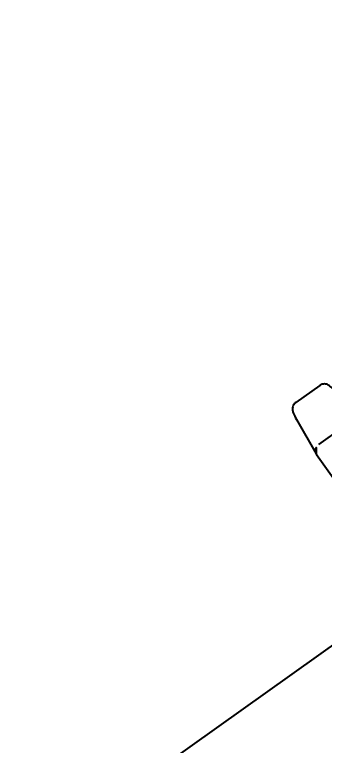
# Model space of a CAD drawing. Header units: feet. Extents: x 2321988 to 2329858, y 6722724 to 6730499.
# Drawn here: x 2326034.6078 to 2326034.7734, y 6726825.5919 to 6726825.9829 of the extents above; entities that cross this region are included whole.
import ezdxf

# ---------------------------------------------------------------- set-up
doc = ezdxf.new("R2010")
doc.units = ezdxf.units.FT
doc.header["$MEASUREMENT"] = 0
doc.header["$PDSIZE"] = 5
doc.layers.add('BESS Dimensions', color=3, linetype='Continuous')
doc.layers.add('C-BESS-EQUIPMENT', color=255, linetype='Continuous')
doc.styles.add('TG_DIMS', font='arial.ttf')
doc.dimstyles.new('TG-PROPOSED-ANNO', dxfattribs={"dimtxt": 0.1, "dimasz": 0.1, "dimexe": 0.05, "dimexo": 0.05, "dimgap": 0.02, "dimtad": 0, "dimtih": 1, "dimtoh": 1, "dimdsep": 46, "dimtxsty": 'TG_DIMS', "dimcen": 0, "dimclrd": 256, "dimclre": 256, "dimclrt": 256, "dimaunit": 1, "dimadec": 6, "dimazin": 2, "dimtfac": 1, "dimtofl": 0, "dimtmove": 1, "dimatfit": 3, "dimfxl": 1, "dimtolj": 1, "dimtzin": 0, "dimarcsym": 0})

# ---------------------------------------------------------------- blocks, each defined once
blk = doc.blocks.new('Midpoint Site Plan$0$GA 34.5kV 10MVAR Cap Bank top')
at = {"color": 0}
for p, q in [((-26.69209809173134, -40.4276516196494), (-26.69209809173134, -39.32010634233006)), ((-29.84156564111726, -39.36903347947793), (-26.69209809173111, -39.36903347947771)), ((-26.66541930399518, -40.68414099721747), (-26.69189363977699, -40.43156078797563)), ((-26.64202947473126, -40.4709528898386), (-23.56216670873118, -40.47095288983837)), ((-26.4176757320833, -40.77581988132488), (-26.60652045137914, -40.77581988132488))]:
    blk.add_line(p, q, dxfattribs=at)
blk.add_ellipse((-26.64202947501815, -40.42765161958062), major_axis=(-0.05006861645017623, 2.278851648768457e-10), ratio=0.864838546059748, start_param=1.035867344037338e-08, end_param=1.570796338214471, dxfattribs=at)
for points, knots in [([(-26.60651952299986, -40.77581925123241), (-26.61225181888994, -40.77581923423509), (-26.6180521073457, -40.77481306064544), (-26.62870753461567, -40.77106023092426), (-26.63369891923986, -40.76826129200458), (-26.64197981111175, -40.76178887049628), (-26.64539771904816, -40.75806480333654), (-26.65027077737659, -40.75138891137908), (-26.65194722570004, -40.74837005122913), (-26.65461674135776, -40.74282104244344), (-26.65555526452147, -40.74031336012786), (-26.65774887115219, -40.7337820229302), (-26.65860619579075, -40.73020809329523), (-26.6618328487906, -40.71511650049763), (-26.66357162927983, -40.70176886287709), (-26.66541930399637, -40.68414099780398)], [0, 0, 0, 0, 0.04577245844728177, 0.04577245844728177, 0.09142383756412628, 0.09142383756412628, 0.1359304176204206, 0.1359304176204206, 0.1764844283034577, 0.1764844283034577, 0.222279270999201, 0.222279270999201, 0.3079813756046522, 0.3079813756046522, 0.5672647553132881, 0.5672647553132881, 0.5672647553132881, 0.5672647553132881]), ([(-26.35877687948511, -40.68414099798485), (-26.36103978639392, -40.70573041371733), (-26.36258694045807, -40.71974276028504), (-26.36794019440725, -40.73860105879282), (-26.36938230435061, -40.74373039321631), (-26.37571582223774, -40.75403138905142), (-26.37825779936162, -40.75746254263322), (-26.38462526726113, -40.76386658336628), (-26.38848692295977, -40.76688587326407), (-26.39729917017058, -40.77183713149338), (-26.40239778781262, -40.77375934140059), (-26.41093055597651, -40.77548009634825), (-26.4143103153578, -40.77581924125059), (-26.41767666046263, -40.77581925123241)], [0, 0, 0, 0, 0.3175527304145112, 0.3175527304145112, 0.4150843678317682, 0.4150843678317682, 0.4563239322387801, 0.4563239322387801, 0.4969483274489999, 0.4969483274489999, 0.5398980514591085, 0.5398980514591085, 0.5667783616150559, 0.5667783616150559, 0.5667783616150559, 0.5667783616150559])]:
    blk.add_open_spline(points, degree=3, knots=knots, dxfattribs=at)
blk = doc.blocks.new('*D110')
at = {"layer": 'BESS Dimensions', "lineweight": -2, "transparency": 16777216}
for p, q in [((2325959.341894124, 6726878.578794673), (2325907.906653638, 6726841.932392191)), ((2325917.781423751, 6726836.68940495), (2325957.715802141, 6726780.639309524)), ((2326007.72205225, 6726710.45278845), (2325967.787673859, 6726766.502883876)), ((2326060.88776501, 6726736.053582497), (2326009.452524525, 6726699.407180014))]:
    blk.add_line(p, q, dxfattribs=at)
at = {"layer": 'BESS Dimensions', "transparency": 16777216}
for points in [[(2325919.138806724, 6726837.656508481), (2325916.424040777, 6726835.722301416), (2325911.978802558, 6726844.833702788)], [(2326009.079435223, 6726711.419891981), (2326006.364669276, 6726709.485684916), (2326013.524673444, 6726702.308490611)]]:
    blk.add_solid(points, dxfattribs=at)
at = {"layer": 'Defpoints', "color": 0, "transparency": 16777216}
for p in [(2325963.414043043, 6726881.480105271), (2326064.959913929, 6726738.954893094), (2326013.524673444, 6726702.308490611)]:
    blk.add_point(p, dxfattribs=at)
at = {"layer": 'BESS Dimensions', "transparency": 16777216, "insert": (2325962.751738, 6726773.571096701), "char_height": 10, "attachment_point": 5, "style": 'TG_DIMS'}
blk.add_mtext("\\A1;175'", dxfattribs=at)

msp = doc.modelspace()

# ---------------------------------------------------------------- block references
at = {"layer": 'C-BESS-EQUIPMENT', "xscale": -0.08333333333333331, "yscale": 0.08333333333333331, "zscale": 0.08333333333333331, "rotation": 215.4689808292026}
msp.add_blockref('Midpoint Site Plan$0$GA 34.5kV 10MVAR Cap Bank top', (2326038.535604824, 6726824.294510515), dxfattribs=at)

# ---------------------------------------------------------------- dimensions: what is measured, and where the dimension line sits
at = {"layer": 'BESS Dimensions'}
dim = msp.add_aligned_dim(p1=(2325963.414043043, 6726881.480105272), p2=(2326064.959913929, 6726738.954893094), distance=-63.15491096235818, dimstyle='TG-PROPOSED-ANNO', override={"dimscale": 50, "dimpost": "'"}, dxfattribs=at)
dim.commit()
dim.dimension.update_dxf_attribs({"geometry": '*D110', "text_midpoint": (2325962.751738, 6726773.571096701)})

doc.saveas('drawing.dxf')
